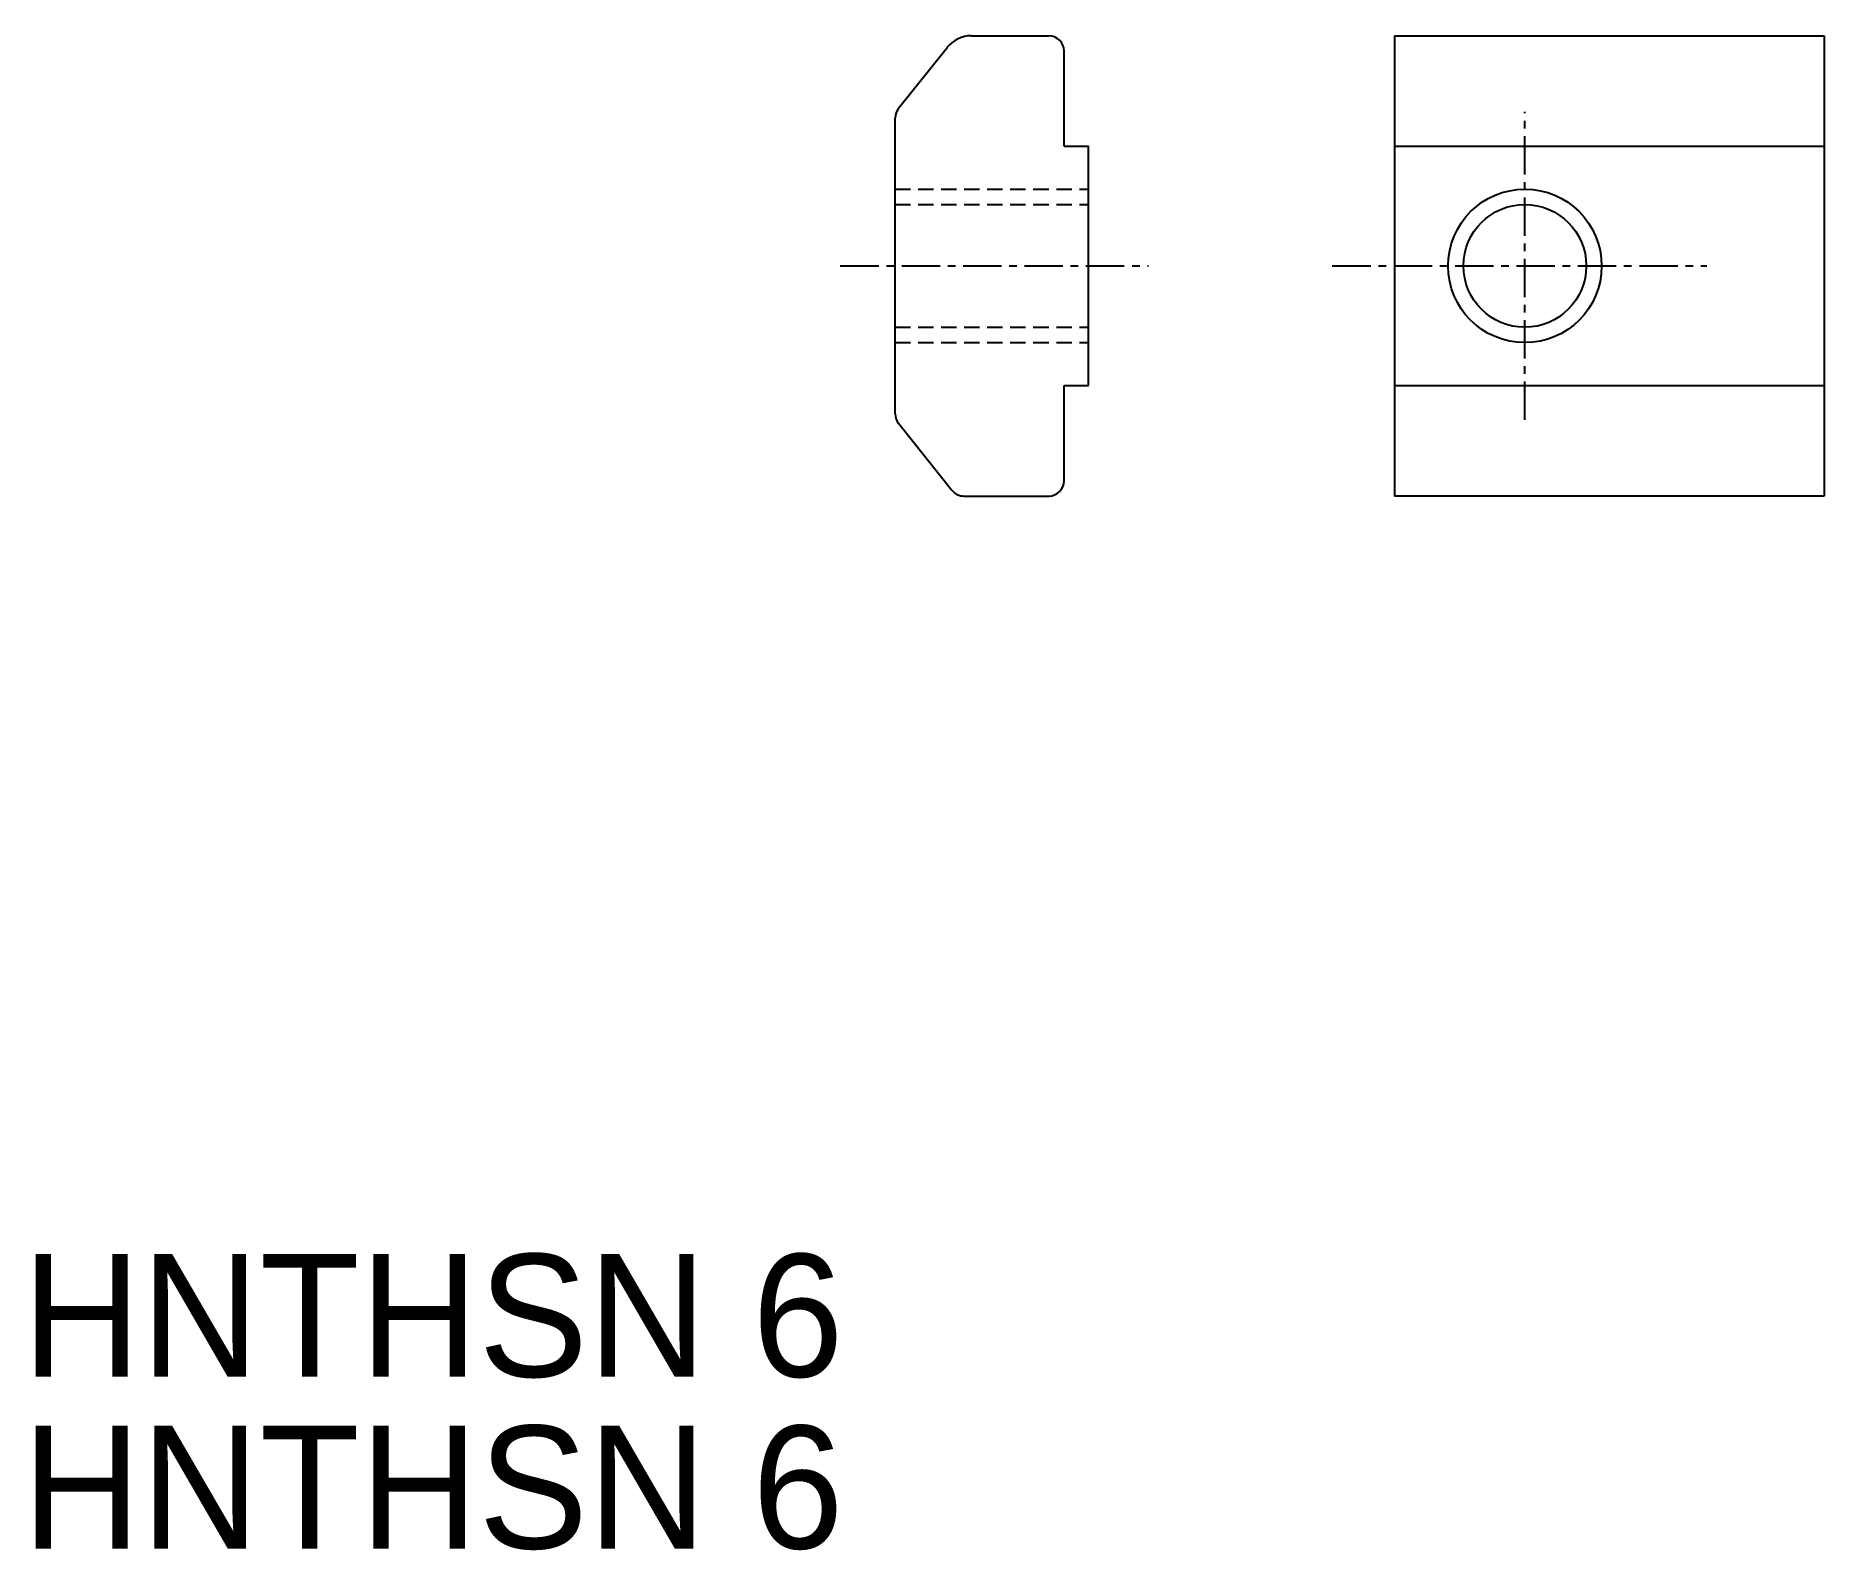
# Model space of a CAD drawing. Extents: x 21.5 to 79.7, y -0.1 to 49.3.
import ezdxf

# ---------------------------------------------------------------- set-up
doc = ezdxf.new("R2010")
doc.units = 0
doc.linetypes.add('CENTER', pattern=[2, 1.25, -0.25, 0.25, -0.25])
doc.linetypes.add('DASHED', pattern=[0.75, 0.5, -0.25])
doc.layers.get('0').update_dxf_attribs({"linetype": 'CONTINUOUS'})
doc.layers.add('CENTER', color=1, linetype='CENTER')

msp = doc.modelspace()

# ---------------------------------------------------------------- linework, layer by layer
at = {"color": 7, "linetype": 'CONTINUOUS'}
for p, q in [((51.93, 49.293), (54.45, 49.293)), ((65.71, 49.293), (65.71, 34.293)), ((65.71, 49.293), (79.71, 49.293)), ((79.71, 49.293), (79.71, 34.293)), ((49.559, 46.929), (51.15, 48.917)), ((54.95, 45.693), (54.95, 48.793)), ((49.45, 36.968), (49.45, 46.617)), ((54.95, 45.693), (55.75, 45.693)), ((55.75, 37.893), (55.75, 45.693)), ((65.71, 45.693), (79.71, 45.693)), ((54.95, 34.793), (54.95, 37.893)), ((54.95, 37.893), (55.75, 37.893)), ((65.71, 37.893), (79.71, 37.893)), ((51.3, 34.48), (49.559, 36.656)), ((51.69, 34.293), (54.45, 34.293)), ((79.71, 34.293), (65.71, 34.293))]:
    msp.add_line(p, q, dxfattribs=at)
at = {"color": 3, "linetype": 'DASHED'}
for p, q in [((49.45, 44.293), (55.75, 44.293)), ((49.45, 43.793), (55.75, 43.793)), ((49.45, 39.793), (55.75, 39.793)), ((49.45, 39.293), (55.75, 39.293))]:
    msp.add_line(p, q, dxfattribs=at)
at = {"color": 3, "linetype": 'CONTINUOUS'}
msp.add_circle((69.96, 41.793), 2.5, dxfattribs=at)
at = {"color": 7, "linetype": 'CONTINUOUS'}
msp.add_circle((69.96, 41.793), 2, dxfattribs=at)
for centre, radius, start, end in [((51.93, 48.293), 1, 90, 141.34022), ((54.45, 48.793), 0.5, 0, 90), ((49.95, 46.617), 0.5, 141.3402, 180), ((49.95, 36.968), 0.5, 180, 218.65985), ((51.69, 34.793), 0.5, 218.65985, 270), ((54.45, 34.793), 0.5, 270, 0)]:
    msp.add_arc(centre, radius, start, end, dxfattribs=at)
at = {"layer": 'CENTER', "color": 1, "linetype": 'CENTER'}
for p, q in [((69.96, 36.774), (69.96, 46.811)), ((47.664, 41.793), (57.701, 41.793)), ((63.688, 41.793), (75.884, 41.793))]:
    msp.add_line(p, q, dxfattribs=at)

# ---------------------------------------------------------------- texts
at = {"color": 7, "linetype": 'CONTINUOUS'}
for p in [(21.021, 5.595), (21.021, 0)]:
    msp.add_text('HNTHSN 6', height=4, dxfattribs=at).set_placement(p)

doc.saveas('drawing.dxf')
